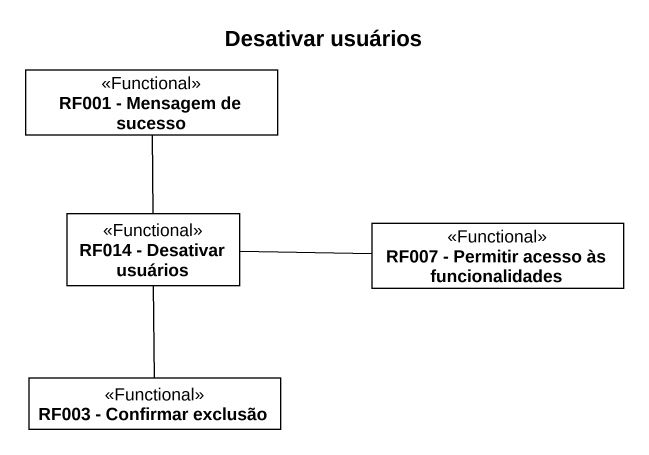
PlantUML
@startuml
title Desativar usuários
hide circle
hide empty members
class "RF001 - Mensagem de sucesso" as RF001_Mensagem_de_sucesso <<Functional>>
class "RF014 - Desativar usuários" as RF014_Desativar_usuários <<Functional>>
class "RF007 - Permitir acesso às funcionalidades" as RF007_Permitir_acesso_às <<Functional>>
class "RF003 - Confirmar exclusão" as RF003_Confirmar_exclusão <<Functional>>
RF001_Mensagem_de_sucesso -- RF014_Desativar_usuários
RF014_Desativar_usuários -right- RF007_Permitir_acesso_às
RF003_Confirmar_exclusão -up- RF014_Desativar_usuários
@enduml
